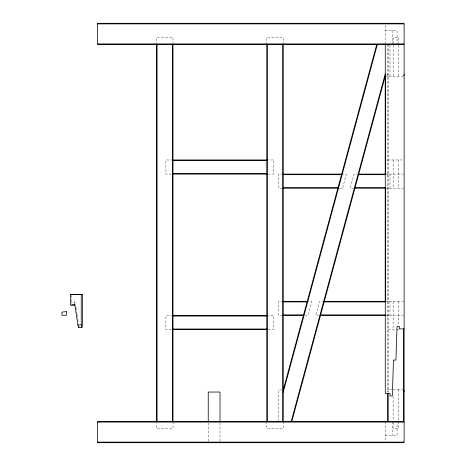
<?xml version="1.0" encoding="UTF-8"?>
<svg xmlns="http://www.w3.org/2000/svg" width="466" height="466" viewBox="0 0 466 466"><rect width="100%" height="100%" fill="white"/><g stroke="black" fill="none" stroke-linecap="round" stroke-linejoin="round"><path stroke-width="0.35" stroke-dasharray="2.33 1.75" d="M208.238 441.255L208.238 423.163M220.022 441.255L220.022 423.163M74.671 303.523L74.682 301.968L71.636 302.294M387.63 391.667L388.219 389.372L391.725 389.372M387.63 160.549L388.219 159.96L403.539 159.96M387.63 174.686L388.219 174.098L387.63 173.509M387.63 301.916L388.219 301.327M387.63 316.053L388.219 315.465L387.63 314.876M385.277 30.366L397.055 30.366L397.055 44.503M385.947 76.075L389.99 76.075L389.99 44.503M403.539 76.628L388.219 76.628L387.63 74.333M172.985 159.96L165.913 159.96L165.913 174.098L172.985 174.098M266.762 159.96L273.827 159.96L273.827 174.098L266.762 174.098M283.252 174.098L278.54 174.098L278.54 188.235L283.252 188.235M341.66 174.098L346.372 174.098L342.551 188.235L338.508 188.235M358.75 174.098L354.038 174.098L350.211 188.235L354.923 188.235M385.277 174.098L403.539 174.098M385.277 188.235L403.539 188.235M283.252 301.327L278.54 301.327L278.54 315.465L283.252 315.465M307.228 301.327L311.94 301.327L308.113 315.465L304.077 315.465M324.319 301.327L319.606 301.327L315.779 315.465L320.492 315.465M385.277 301.327L403.539 301.327M172.985 315.465L165.913 315.465L165.913 329.602L172.985 329.602M266.762 315.465L273.827 315.465L273.827 329.602L266.762 329.602M385.277 315.465L403.539 315.465M398.628 329.602L388.219 329.602L387.63 329.013M393.129 389.372L403.539 389.372M281.907 389.925L278.54 389.925L278.54 420.775M385.277 435.634L397.055 435.634L397.055 421.497M387.63 187.641L388.219 188.235M74.682 301.968L75.195 303.541M75.696 305.446L75.929 306.878M76.04 307.589L76.605 311.113M76.715 311.818L77.17 314.643M77.228 314.993L77.735 318.167M77.851 318.872L78.317 321.814M71.793 295.415L71.799 304.368M398.628 44.503L398.628 37.437L393.129 37.437L393.129 76.628M398.628 45.219L398.634 76.628M398.628 159.96L398.628 188.235M398.628 301.327L398.628 325.361M398.628 389.372L398.628 420.781M398.628 421.497L398.628 428.563L393.129 428.563L393.129 421.497M393.129 159.96L393.129 188.235M393.129 301.327L393.129 329.602M393.129 396.508L393.129 420.781M392.343 30.366L392.343 44.503M392.343 421.497L392.343 435.634M389.99 174.098L389.99 188.235M389.99 301.327L389.99 315.465M388.219 44.503L388.219 392.389M387.63 44.503L387.63 392.384M385.277 25.321L385.277 44.503M385.277 421.497L385.277 440.679M283.252 44.503L283.252 37.437L266.762 37.437L266.762 44.503M283.252 421.497L283.252 428.563L266.762 428.563L266.762 421.497M172.985 44.503L172.985 37.437L156.489 37.437L156.489 44.503M172.985 421.497L172.985 428.563L156.489 428.563L156.489 421.497"/><path stroke-width="0.7" d="M208.238 421.713L208.238 392.04L220.022 392.04L220.022 421.713M385.277 187.769L385.277 301.945L324.155 301.916M385.277 76.506L385.277 174.68L358.587 174.686M74.659 304.735L70.541 305.306L70.535 294.518L82.499 294.681L82.511 325.204L81.882 327.551L78.777 327.627L77.904 324.988L74.665 304.216M78.777 327.627L78.818 326.427M403.789 75.649L404.127 74.333M283.252 389.925L376.732 44.503M283.252 392.18L377.344 44.503M291.186 421.497L385.277 73.82M291.798 421.497L385.277 76.075M403.539 44.503L404.127 43.915L404.127 23.888L403.539 23.3L97.586 23.3L97.586 44.503L404.127 44.503L404.127 421.497L97.586 421.497L97.586 442.7L403.539 442.7L404.127 442.112L404.127 422.085L403.539 421.497L403.539 329.095M71.799 305.055L74.956 304.811M77.904 324.988L81.253 324.831L81.882 327.551M82.499 294.681L70.535 294.518M97.586 23.888L404.127 23.888M97.586 43.915L404.127 43.915M172.985 159.96L266.762 159.96M172.985 160.549L266.762 160.549M172.985 173.509L266.762 173.509M172.985 174.098L266.762 174.098M283.252 174.098L341.66 174.098M358.75 174.098L385.277 174.098M283.252 174.686L341.502 174.686M283.252 187.641L337.996 187.641M355.08 187.641L385.277 187.641M283.252 188.235L337.838 188.235M354.923 188.235L385.277 188.235M283.252 301.327L307.228 301.327M324.319 301.327L385.277 301.327M283.252 301.916L307.071 301.916M283.252 314.876L303.564 314.876M320.649 314.876L385.277 314.876L385.277 393.578L389.99 393.578L389.99 395.931L392.343 395.931L393.485 360.061L395.919 360.061L397.055 326.538L399.414 326.538L399.414 328.897L404.127 328.897M172.985 315.465L266.762 315.465M283.252 315.465L303.401 315.465M320.492 315.465L385.277 315.465L385.277 44.503M172.985 316.053L266.762 316.053M172.985 329.013L266.762 329.013M172.985 329.602L266.762 329.602M97.586 422.085L404.127 422.085M97.586 442.112L404.127 442.112M403.789 390.351L404.127 391.667M81.241 294.471L81.253 324.831M388.219 393.846L388.219 421.497M387.63 393.84L387.63 421.497M283.252 44.503L283.252 421.497M282.664 44.503L282.664 421.497M267.35 44.503L267.35 421.497M266.762 44.503L266.762 421.497M172.985 44.503L172.985 421.497M172.397 44.503L172.397 421.497M157.077 44.503L157.077 421.497M156.489 44.503L156.489 421.497M66.341 311.585L61.873 312.15L61.99 315.272L66.347 315.272L66.341 311.585"/></g></svg>
